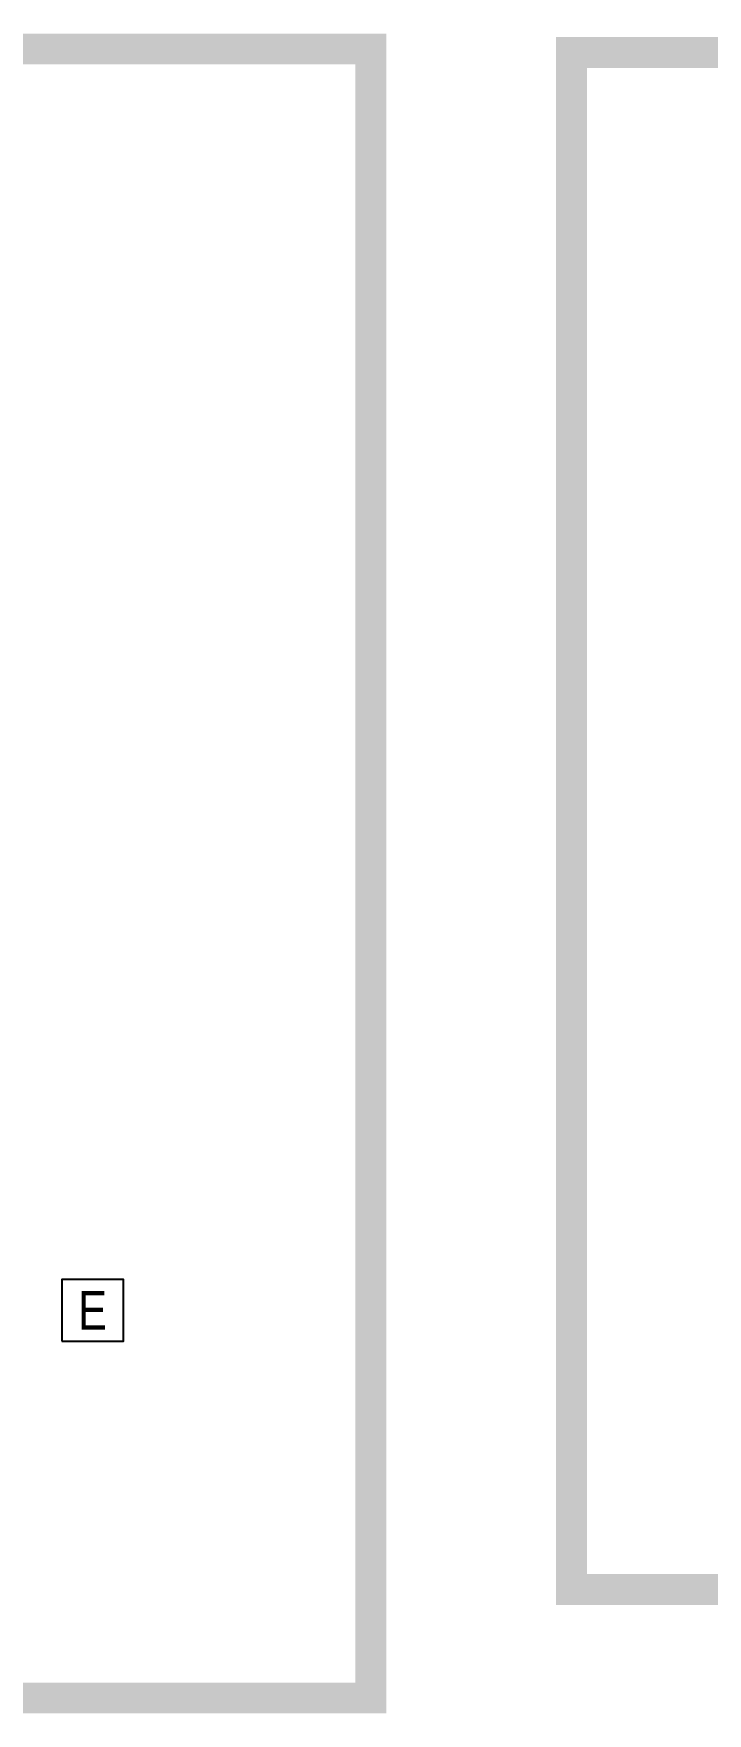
# Model space of a CAD drawing. Header units: millimetres. Extents: x -157 to 4988, y 4688 to 7765.
# Drawn here: x 1257 to 1475, y 5317 to 5862 of the extents above; entities that cross this region are included whole.
import ezdxf
from ezdxf.enums import TextEntityAlignment as Align

# ---------------------------------------------------------------- set-up
doc = ezdxf.new("R2010")
doc.units = ezdxf.units.MM
doc.header["$LTSCALE"] = 0.2
doc.layers.add('RI-LAYOUT', color=7, linetype='Continuous')
doc.layers.add('RI-TEXT-TECHN', color=7, linetype='Continuous')
doc.styles.add('T6', font='arial.ttf', dxfattribs={"width": 0.8, "height": 3.5})

# ---------------------------------------------------------------- blocks, each defined once
blk = doc.blocks.new('info-assembly-nr')
at = {"layer": 'RI-LAYOUT'}
blk.add_lwpolyline([(0, 0), (4, 0), (4, 4), (0, 4)], close=True, dxfattribs=at)
at = {"layer": 'RI-TEXT-TECHN', "style": 'T6', "width": 0.8}
blk.add_attdef('ASSEMBLY-NR', text='', height=2.5, dxfattribs=at).set_placement((2, 2), align=Align.MIDDLE_CENTER)

msp = doc.modelspace()

# ---------------------------------------------------------------- linework, layer by layer
at = {"layer": 'RI-LAYOUT', "const_width": 10}
for points in [[(567.46, 5321.99), (1366.3, 5321.99), (1366.3, 5856.78), (567.46, 5856.78)], [(1431.35, 5357.18), (2230.2, 5357.18), (2230.2, 5855.63), (1431.35, 5855.63)]]:
    msp.add_lwpolyline(points, close=True, dxfattribs=at)

# ---------------------------------------------------------------- block references
at = {"xscale": 5, "yscale": 5}
msp.add_blockref('info-assembly-nr', (1266.04, 5437.69), dxfattribs=at).add_auto_attribs({'ASSEMBLY-NR': 'E'})

doc.saveas('drawing.dxf')
